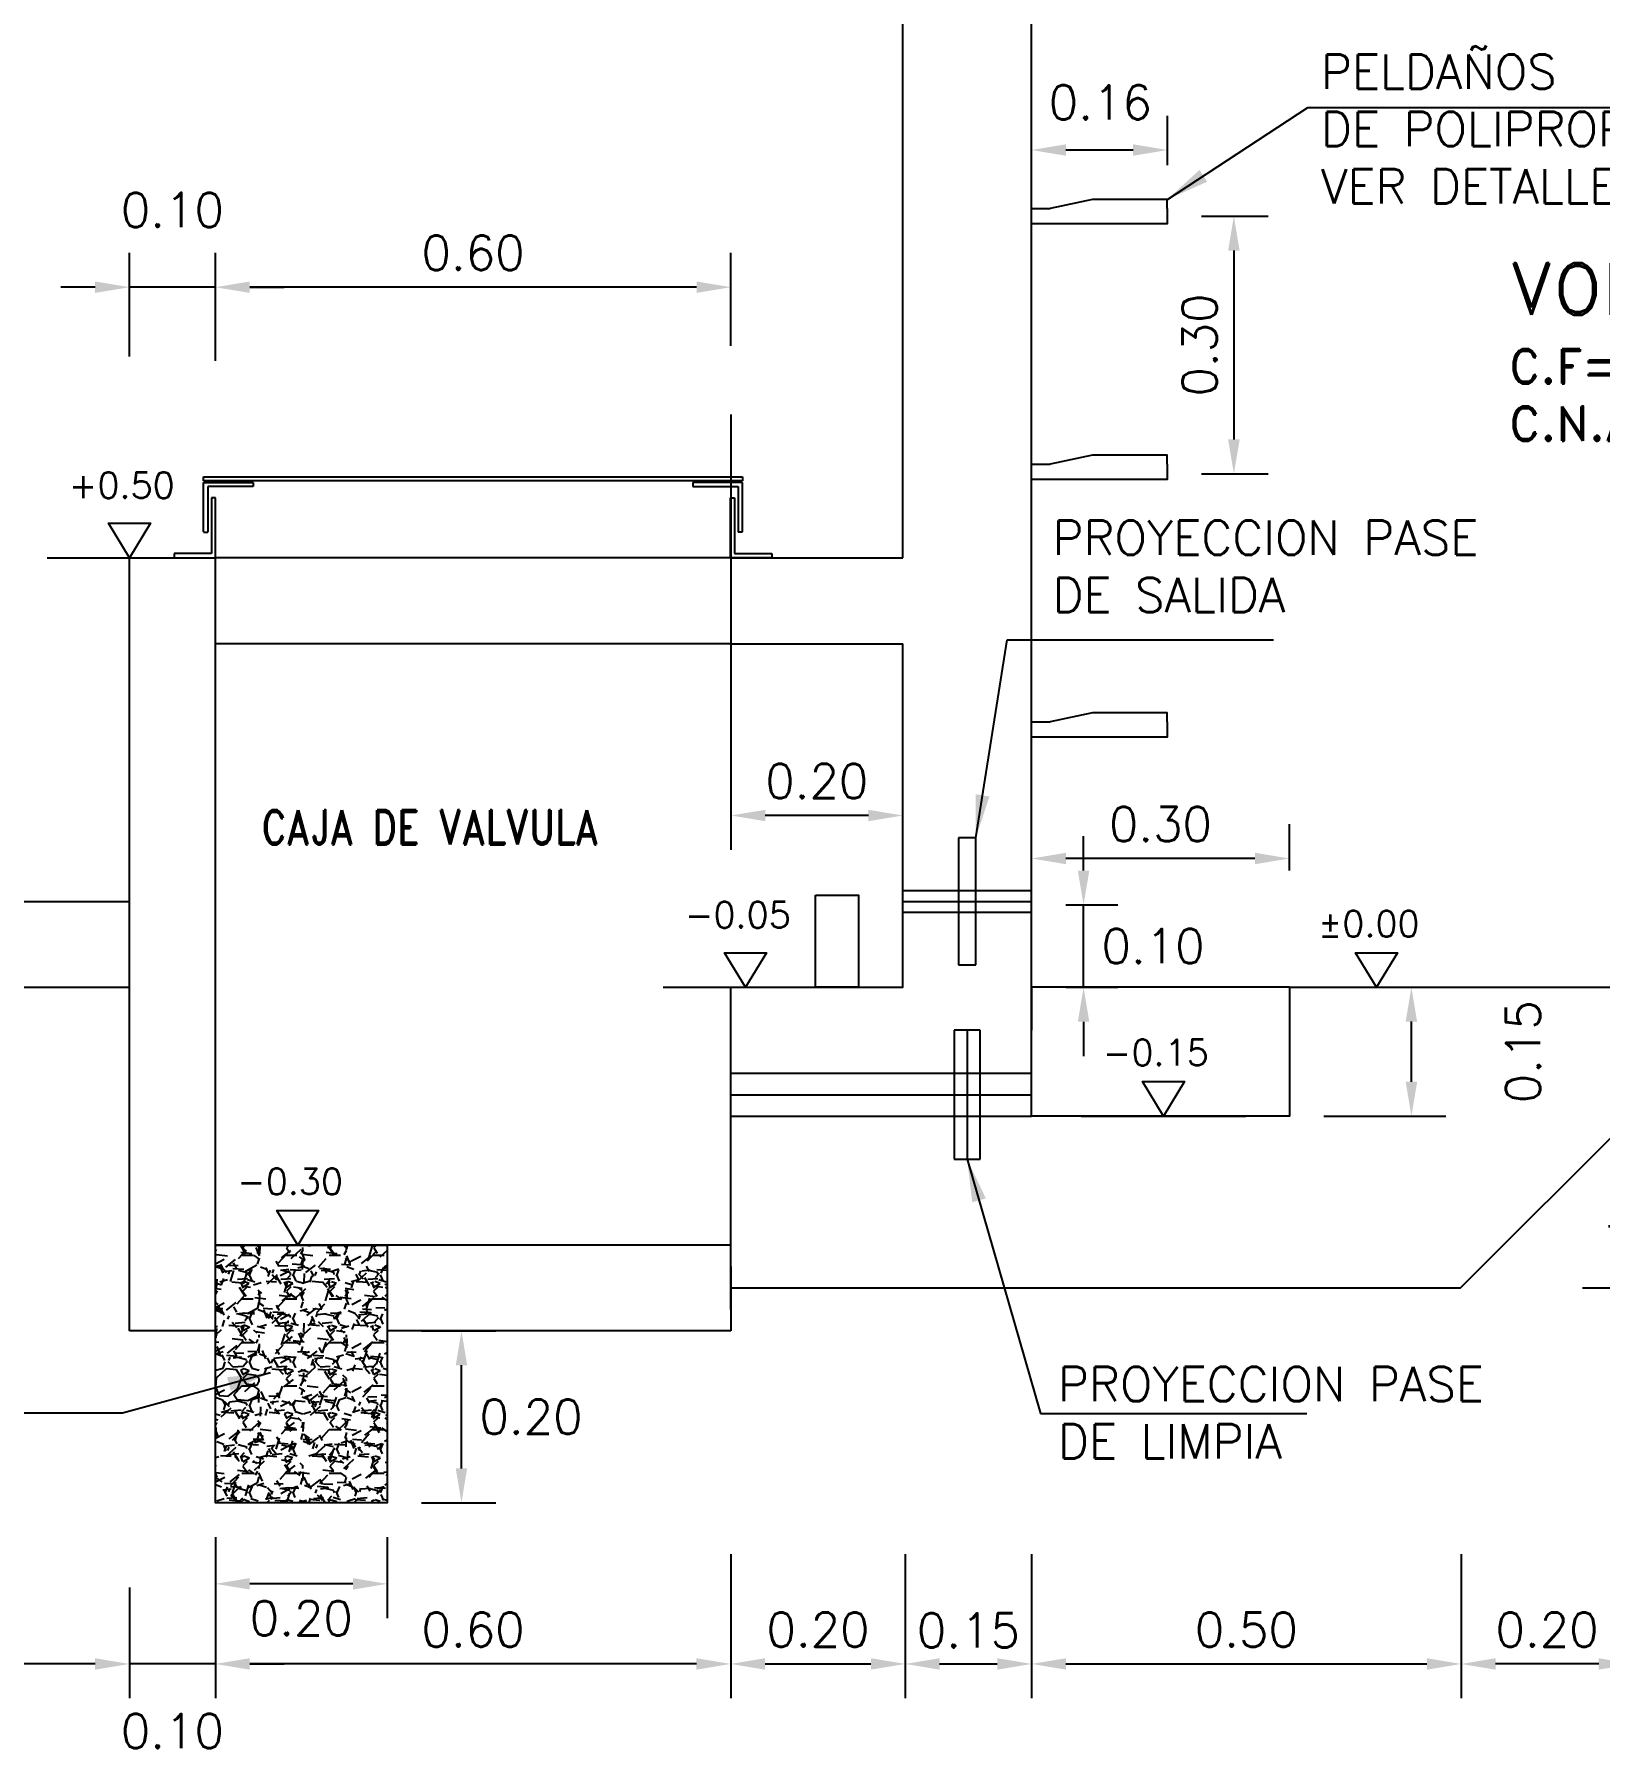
# Model space of a CAD drawing. Header units: metres. Extents: x -90 to 2507, y -28 to 972.
# Drawn here: x 143.772 to 145.593, y 189.781 to 191.782 of the extents above; entities that cross this region are included whole.
import ezdxf
from ezdxf.enums import TextEntityAlignment as Align

# ---------------------------------------------------------------- set-up
doc = ezdxf.new("R2010")
doc.units = ezdxf.units.M
doc.linetypes.add('HIDDEN', pattern=[9.524999999999999, 6.35, -3.175])
for name, color, linetype in [('A-MURO', 6, 'Continuous'), ('A-NIVELES', 7, 'Continuous'), ('G-acotado', 8, 'Continuous'), ('G-textos-notas', 7, 'Continuous'), ('G-textos-subtitulo', 3, 'Continuous')]:
    doc.layers.add(name, color=color, linetype=linetype)
doc.styles.add('01COTAS', font='romans.shx')
doc.styles.add('20-SUBTITULO', font='romand.shx', dxfattribs={"height": 0.06})
doc.styles.add('ROMANS', font='romans.shx')
doc.dimstyles.new('DIM-20-CORTE', dxfattribs={"dimscale": 0.02, "dimtxt": 2, "dimasz": 2, "dimexe": 2, "dimexo": 2, "dimgap": 1, "dimtad": 2, "dimtih": 1, "dimtoh": 1, "dimzin": 1, "dimdsep": 46, "dimtxsty": '01COTAS', "dimcen": 25, "dimclrd": 9, "dimclre": 9, "dimclrt": 7, "dimadec": 0, "dimazin": 0, "dimtfac": 1, "dimtmove": 2, "dimatfit": 3, "dimfxl": 1, "dimtolj": 1, "dimtzin": 0, "dimarcsym": 0})
doc.dimstyles.new('DIM-20-PLANTA', dxfattribs={"dimscale": 0.02, "dimtxt": 2, "dimasz": 2, "dimexe": 2, "dimexo": 2, "dimgap": 1, "dimtad": 1, "dimzin": 1, "dimdsep": 46, "dimtxsty": '01COTAS', "dimcen": 25, "dimclrd": 9, "dimclre": 9, "dimclrt": 7, "dimadec": 0, "dimazin": 0, "dimtfac": 1, "dimtmove": 2, "dimatfit": 3, "dimfxl": 1, "dimtolj": 1, "dimtzin": 0, "dimarcsym": 0})
doc.dimstyles.new('DIM-50-PLANTA', dxfattribs={"dimscale": 0.05, "dimtxt": 2, "dimasz": 2, "dimexe": 2, "dimexo": 2, "dimgap": 1, "dimtad": 1, "dimdec": 0, "dimlfac": 1000, "dimtxsty": '01COTAS', "dimcen": 25, "dimclrd": 9, "dimclre": 9, "dimclrt": 7, "dimadec": 0, "dimazin": 0, "dimtfac": 1, "dimtdec": 0, "dimtmove": 2, "dimatfit": 3, "dimfxl": 1, "dimtolj": 1, "dimtzin": 0, "dimarcsym": 0})

# ---------------------------------------------------------------- blocks, each defined once
blk = doc.blocks.new('NIVEL-CORTE')
at = {"color": 1}
blk.add_line((-4.793364749174543, 0), (4.793364749174543, 0), dxfattribs=at)
blk.add_lwpolyline([(0, 0), (-1.217584660165812, 2.013558481207383), (1.217584660165812, 2.013558481207383), (0, 0)])
at = {"style": 'ROMANS'}
blk.add_attdef('+1.50', text='', height=2, dxfattribs=at).set_placement((-0.4502277374540427, 2.953355296951486), align=Align.CENTER)
blk = doc.blocks.new('*D276')
at = {"color": 9, "lineweight": -2, "transparency": 16777216}
for p, q in [((144.9324060729293, 190.8089126972055), (144.9324060729293, 190.8629860878669)), ((145.2324070426934, 190.8089289786436), (145.2324070426934, 190.8629860878669)), ((145.1924070426934, 190.8229860878669), (144.9724060729293, 190.8229860878669))]:
    blk.add_line(p, q, dxfattribs=at)
at = {"color": 9, "transparency": 16777216}
for points in [[(144.9724060729293, 190.8296527545336), (144.9724060729293, 190.8163194212003), (144.9324060729293, 190.8229860878669)], [(145.1924070426934, 190.8296527545336), (145.1924070426934, 190.8163194212003), (145.2324070426934, 190.8229860878669)]]:
    blk.add_solid(points, dxfattribs=at)
at = {"layer": 'Defpoints', "color": 0, "transparency": 16777216}
for p in [(144.9324060729293, 190.8229860878669), (144.9324060729293, 190.7689126972055), (145.2324070426934, 190.7689289786437)]:
    blk.add_point(p, dxfattribs=at)
at = {"color": 7, "transparency": 16777216, "insert": (145.0824065578114, 190.8629860878669), "char_height": 0.04, "attachment_point": 5, "style": '01COTAS'}
blk.add_mtext('\\A1;0.30', dxfattribs=at)
blk = doc.blocks.new('A$C0DF40056')
at = {"color": 8}
for p, q in [((0.0340147226958436, 0.08961674931521202), (0.0340147226958436, 0.09428026959284352)), ((0.0340147226958436, 0.09428026959284352), (0.6613825745918973, 0.09428026959284352)), ((0.6613825745918973, 0.08961674931521202), (0.0340147226958436, 0.08961674931521202)), ((0.0340147226958436, 0.08961674931521202), (0.0340147226958436, 0.08961674931521202)), ((0.0340147226958436, 0.08961674931521202), (0.0340147226958436, 0.08961674931521202)), ((0.03418232801473664, 0.03009598193528973), (0.03418232801473664, 0.08755075322739003)), ((0.03418232801473664, 0.08755075322739003), (0.09191214221817745, 0.08755075322739003)), ((0.09191214221817745, 0.0828872329497301), (0.03906869513704692, 0.0828872329497301)), ((0.03906869513704692, 0.0828872329497301), (0.03906869513704692, 0.03000002472856522)), ((0.09191214221817745, 0.08755075322739003), (0.09191214221817745, 0.0828872329497301)), ((0.6613825745918973, 0.08755075322739003), (0.6036527603884565, 0.08755075322739003)), ((0.6036527603884565, 0.08755075322739003), (0.6036527603884565, 0.0828872329497301)), ((0.6036527603884565, 0.0828872329497301), (0.656496207469587, 0.0828872329497301)), ((0.6361427416089498, 0.09428026959284352), (0.6613825745918973, 0.09428026959284352)), ((0.656496207469587, 0.0828872329497301), (0.656496207469587, 0.03000002472856522)), ((0.6613825745918973, 0.09428026959284352), (0.6613825745918973, 0.08961674931521202)), ((0.6613825745918973, 0.03009598193528973), (0.6613825745918973, 0.08755075322739003)), ((0.04801699462410625, 0.0696067554482056), (0.04335347434644632, 0.0696067554482056)), ((0.04335347434644632, 0.0696067554482056), (0.04335347434644632, 0.004886391850874361)), ((0.04801699462410625, 2.472856408530788e-08), (0.04801699462410625, 0.0696067554482056)), ((0.6475479079825277, 2.472856408530788e-08), (0.6475479079825277, 0.0696067554482056)), ((0.6475479079825277, 0.0696067554482056), (0.6522114282601876, 0.0696067554482056)), ((0.6522114282601876, 0.0696067554482056), (0.6522114282601876, 0.004886391850874361)), ((0.03418232801470822, 0.03000002472856522), (0.03906869513704692, 0.03000002472856522)), ((0.6613825745919257, 0.03000002472856522), (0.656496207469587, 0.03000002472856522)), ((0.04335347434644632, 0.004886391850874361), (8.05076183496567e-09, 0.004886391850874361)), ((8.05076183496567e-09, 0.004886391850874361), (8.05076183496567e-09, 2.472856408530788e-08)), ((9.59652574579195e-05, 2.472856408530788e-08), (0.04801699462410625, 2.472856408530788e-08)), ((0.695468937349176, 2.472856408530788e-08), (0.6475479079825277, 2.472856408530788e-08)), ((0.6522114282601876, 0.004886391850874361), (0.6955648945558721, 0.004886391850874361)), ((0.6955648945558721, 0.004886391850874361), (0.6955648945558721, 2.472856408530788e-08))]:
    blk.add_line(p, q, dxfattribs=at)
blk = doc.blocks.new('*D280')
at = {"color": 9, "lineweight": -2, "transparency": 16777216}
for p, q in [((144.5822027136079, 190.0129743689777), (144.5822027136079, 189.8453297404628)), ((144.7853708728558, 190.0129743689777), (144.7853708728558, 189.8453297404628)), ((144.6222027136079, 189.8853297404628), (144.7453708728558, 189.8853297404628))]:
    blk.add_line(p, q, dxfattribs=at)
at = {"color": 9, "transparency": 16777216}
for points in [[(144.6222027136079, 189.8919964071294), (144.6222027136079, 189.8786630737961), (144.5822027136079, 189.8853297404628)], [(144.7453708728558, 189.8919964071294), (144.7453708728558, 189.8786630737961), (144.7853708728558, 189.8853297404628)]]:
    blk.add_solid(points, dxfattribs=at)
at = {"layer": 'Defpoints', "color": 0, "transparency": 16777216}
for p in [(144.5822027136079, 190.0529743689777), (144.7853708728558, 190.0529743689777), (144.7853708728558, 189.8853297404628)]:
    blk.add_point(p, dxfattribs=at)
at = {"color": 7, "transparency": 16777216, "insert": (144.6837867932318, 189.9253297404628), "char_height": 0.04, "attachment_point": 5, "style": '01COTAS'}
blk.add_mtext('\\A1;0.20', dxfattribs=at)
blk = doc.blocks.new('*D281')
at = {"color": 9, "lineweight": -2, "transparency": 16777216}
for p, q in [((144.9324060729293, 190.0129743689777), (144.9324060729293, 189.8453297404628)), ((144.7853708728558, 189.9879743690661), (144.7853708728558, 189.8453297404628)), ((144.8253708728558, 189.8853297404628), (144.8924060729293, 189.8853297404628))]:
    blk.add_line(p, q, dxfattribs=at)
at = {"color": 9, "transparency": 16777216}
for points in [[(144.8253708728558, 189.8919964071294), (144.8253708728558, 189.8786630737961), (144.7853708728558, 189.8853297404628)], [(144.8924060729293, 189.8919964071294), (144.8924060729293, 189.8786630737961), (144.9324060729293, 189.8853297404628)]]:
    blk.add_solid(points, dxfattribs=at)
at = {"layer": 'Defpoints', "color": 0, "transparency": 16777216}
for p in [(144.9324060729293, 190.0529743689777), (144.7853708728558, 190.0279743690661), (144.9324060729293, 189.8853297404628)]:
    blk.add_point(p, dxfattribs=at)
at = {"color": 7, "transparency": 16777216, "insert": (144.8588884728925, 189.924404511293), "char_height": 0.04, "attachment_point": 5, "style": '01COTAS'}
blk.add_mtext('\\A1;0.15', dxfattribs=at)
blk = doc.blocks.new('*D282')
at = {"color": 9, "lineweight": -2, "transparency": 16777216}
for p, q in [((144.9324060729293, 190.0129743689777), (144.9324060729293, 189.8453297404628)), ((145.4324070426934, 190.0129743689777), (145.4324070426934, 189.8453297404628)), ((144.9724060729293, 189.8853297404628), (145.3924070426934, 189.8853297404628))]:
    blk.add_line(p, q, dxfattribs=at)
at = {"color": 9, "transparency": 16777216}
for points in [[(144.9724060729293, 189.8919964071294), (144.9724060729293, 189.8786630737961), (144.9324060729293, 189.8853297404628)], [(145.3924070426934, 189.8919964071294), (145.3924070426934, 189.8786630737961), (145.4324070426934, 189.8853297404628)]]:
    blk.add_solid(points, dxfattribs=at)
at = {"layer": 'Defpoints', "color": 0, "transparency": 16777216}
for p in [(144.9324060729293, 190.0529743689777), (145.4324070426934, 190.0529743689777), (145.4324070426934, 189.8853297404628)]:
    blk.add_point(p, dxfattribs=at)
at = {"color": 7, "transparency": 16777216, "insert": (145.1824065578114, 189.9253297404628), "char_height": 0.04, "attachment_point": 5, "style": '01COTAS'}
blk.add_mtext('\\A1;0.50', dxfattribs=at)
blk = doc.blocks.new('*D523')
at = {"color": 9, "lineweight": -2, "transparency": 16777216}
for p, q in [((145.2724070426935, 190.6730463671017), (145.414434954309, 190.6730463671017)), ((145.374434954309, 190.5630463671017), (145.374434954309, 190.6330463671017)), ((145.2724070426935, 190.5230463671017), (145.414434954309, 190.5230463671017))]:
    blk.add_line(p, q, dxfattribs=at)
at = {"color": 9, "transparency": 16777216}
for points in [[(145.3677682876423, 190.6330463671017), (145.3811016209757, 190.6330463671017), (145.374434954309, 190.6730463671017)], [(145.3677682876423, 190.5630463671017), (145.3811016209757, 190.5630463671017), (145.374434954309, 190.5230463671017)]]:
    blk.add_solid(points, dxfattribs=at)
at = {"layer": 'Defpoints', "color": 0, "transparency": 16777216}
for p in [(145.2324070426935, 190.6730463671017), (145.374434954309, 190.6730463671017), (145.2324070426935, 190.5230463671017)]:
    blk.add_point(p, dxfattribs=at)
at = {"color": 7, "transparency": 16777216, "insert": (145.504434954309, 190.5980463671017), "char_height": 0.04, "attachment_point": 5, "rotation": 90, "style": '01COTAS'}
blk.add_mtext('\\A1;0.15', dxfattribs=at)
blk = doc.blocks.new('*D285')
at = {"color": 9, "lineweight": -2, "transparency": 16777216}
for p, q in [((145.4324070426934, 190.0129743689777), (145.4324070426934, 189.8453297404628)), ((145.6324070426935, 189.9836795971476), (145.6324070426935, 189.8453297404628)), ((145.5924070426935, 189.8853297404628), (145.4724070426934, 189.8853297404628))]:
    blk.add_line(p, q, dxfattribs=at)
at = {"color": 9, "transparency": 16777216}
for points in [[(145.4724070426934, 189.8919964071294), (145.4724070426934, 189.8786630737961), (145.4324070426934, 189.8853297404628)], [(145.5924070426935, 189.8919964071294), (145.5924070426935, 189.8786630737961), (145.6324070426935, 189.8853297404628)]]:
    blk.add_solid(points, dxfattribs=at)
at = {"layer": 'Defpoints', "color": 0, "transparency": 16777216}
for p in [(145.4324070426934, 190.0529743689777), (145.6324070426935, 190.0236795971476), (145.4324070426934, 189.8853297404628)]:
    blk.add_point(p, dxfattribs=at)
at = {"color": 7, "transparency": 16777216, "insert": (145.5324070426934, 189.9253297404628), "char_height": 0.04, "attachment_point": 5, "style": '01COTAS'}
blk.add_mtext('\\A1;0.20', dxfattribs=at)
blk = doc.blocks.new('*D526')
at = {"color": 9, "lineweight": -2, "transparency": 16777216}
for p, q in [((144.5824060729293, 191.33967103638), (144.5824060729293, 190.8330399872736)), ((144.7424060729293, 190.8730399872736), (144.6224060729293, 190.8730399872736))]:
    blk.add_line(p, q, dxfattribs=at)
at = {"color": 9, "transparency": 16777216}
for points in [[(144.6224060729293, 190.8797066539402), (144.6224060729293, 190.8663733206069), (144.5824060729293, 190.8730399872736)], [(144.7424060729293, 190.8797066539402), (144.7424060729293, 190.8663733206069), (144.7824060729293, 190.8730399872736)]]:
    blk.add_solid(points, dxfattribs=at)
at = {"layer": 'Defpoints', "color": 0, "transparency": 16777216}
for p in [(144.5824060729293, 191.37967103638), (144.5824060729293, 190.8730399872736), (144.7824060729293, 190.8730399872736)]:
    blk.add_point(p, dxfattribs=at)
at = {"color": 7, "transparency": 16777216, "insert": (144.6824060729293, 190.9130399872736), "char_height": 0.04, "attachment_point": 5, "style": '01COTAS'}
blk.add_mtext('\\A1;0.20', dxfattribs=at)
blk = doc.blocks.new('*D287')
at = {"color": 9, "lineweight": -2, "transparency": 16777216}
for p, q in [((143.8824060729291, 191.4071833463482), (143.8824060729291, 191.5280463671016)), ((143.9824060729291, 191.4021882077096), (143.9824060729291, 191.5280463671016)), ((143.8424060729291, 191.4880463671016), (143.8024060729291, 191.4880463671016)), ((143.9824060729291, 191.4880463671016), (143.8824060729291, 191.4880463671016)), ((144.0224060729291, 191.4880463671016), (144.0624060729291, 191.4880463671016))]:
    blk.add_line(p, q, dxfattribs=at)
at = {"color": 9, "transparency": 16777216}
for points in [[(143.8424060729291, 191.4947130337682), (143.8424060729291, 191.4813797004349), (143.8824060729291, 191.4880463671016)], [(144.0224060729291, 191.4947130337682), (144.0224060729291, 191.4813797004349), (143.9824060729291, 191.4880463671016)]]:
    blk.add_solid(points, dxfattribs=at)
at = {"layer": 'Defpoints', "color": 0, "transparency": 16777216}
for p in [(143.8824060729291, 191.4880463671016), (143.8824060729291, 191.3671833463482), (143.9824060729291, 191.3621882077096)]:
    blk.add_point(p, dxfattribs=at)
at = {"color": 7, "transparency": 16777216, "insert": (143.9324060729291, 191.5780463671016), "char_height": 0.04, "attachment_point": 5, "style": '01COTAS'}
blk.add_mtext('\\A1;0.10', dxfattribs=at)
blk = doc.blocks.new('*D288')
at = {"color": 9, "lineweight": -2, "transparency": 16777216}
for p, q in [((143.9824060729291, 191.4021882077096), (143.9824060729291, 191.5280463671016)), ((144.5824060729293, 191.41967103638), (144.5824060729293, 191.5280463671016)), ((144.5424060729293, 191.4880463671016), (144.0224060729291, 191.4880463671016))]:
    blk.add_line(p, q, dxfattribs=at)
at = {"color": 9, "transparency": 16777216}
for points in [[(144.0224060729291, 191.4947130337682), (144.0224060729291, 191.4813797004349), (143.9824060729291, 191.4880463671016)], [(144.5424060729293, 191.4947130337682), (144.5424060729293, 191.4813797004349), (144.5824060729293, 191.4880463671016)]]:
    blk.add_solid(points, dxfattribs=at)
at = {"layer": 'Defpoints', "color": 0, "transparency": 16777216}
for p in [(143.9824060729291, 191.4880463671016), (144.5824060729293, 191.37967103638), (143.9824060729291, 191.3621882077096)]:
    blk.add_point(p, dxfattribs=at)
at = {"color": 7, "transparency": 16777216, "insert": (144.2824060729292, 191.5280463671016), "char_height": 0.04, "attachment_point": 5, "style": '01COTAS'}
blk.add_mtext('\\A1;0.60', dxfattribs=at)
blk = doc.blocks.new('*D289')
at = {"color": 9, "lineweight": -2, "transparency": 16777216}
for p, q in [((144.5822027136079, 190.0129743689777), (144.5822027136079, 189.8453297404628)), ((143.9824060729291, 189.9794345591733), (143.9824060729291, 189.8453297404628)), ((144.5422027136079, 189.8853297404628), (144.0224060729291, 189.8853297404628))]:
    blk.add_line(p, q, dxfattribs=at)
at = {"color": 9, "transparency": 16777216}
for points in [[(144.0224060729291, 189.8919964071294), (144.0224060729291, 189.8786630737961), (143.9824060729291, 189.8853297404628)], [(144.5422027136079, 189.8919964071294), (144.5422027136079, 189.8786630737961), (144.5822027136079, 189.8853297404628)]]:
    blk.add_solid(points, dxfattribs=at)
at = {"layer": 'Defpoints', "color": 0, "transparency": 16777216}
for p in [(144.5822027136079, 190.0529743689777), (143.9824060729291, 190.0194345591733), (143.9824060729291, 189.8853297404628)]:
    blk.add_point(p, dxfattribs=at)
at = {"color": 7, "transparency": 16777216, "insert": (144.2823043932685, 189.9253297404628), "char_height": 0.04, "attachment_point": 5, "style": '01COTAS'}
blk.add_mtext('\\A1;0.60', dxfattribs=at)
blk = doc.blocks.new('*D290')
at = {"color": 9, "lineweight": -2, "transparency": 16777216}
for p, q in [((143.8824060729291, 189.974415727105), (143.8824060729291, 189.8453297404628)), ((143.9824060729291, 189.9794345591733), (143.9824060729291, 189.8453297404628)), ((143.8424060729291, 189.8853297404628), (143.8024060729291, 189.8853297404628)), ((143.9824060729291, 189.8853297404628), (143.8824060729291, 189.8853297404628)), ((144.0224060729291, 189.8853297404628), (144.0624060729291, 189.8853297404628))]:
    blk.add_line(p, q, dxfattribs=at)
at = {"color": 9, "transparency": 16777216}
for points in [[(143.8424060729291, 189.8919964071294), (143.8424060729291, 189.8786630737961), (143.8824060729291, 189.8853297404628)], [(144.0224060729291, 189.8919964071294), (144.0224060729291, 189.8786630737961), (143.9824060729291, 189.8853297404628)]]:
    blk.add_solid(points, dxfattribs=at)
at = {"layer": 'Defpoints', "color": 0, "transparency": 16777216}
for p in [(143.8824060729291, 190.014415727105), (143.9824060729291, 190.0194345591733), (143.8824060729291, 189.8853297404628)]:
    blk.add_point(p, dxfattribs=at)
at = {"color": 7, "transparency": 16777216, "insert": (143.9324060729291, 189.8072050975463), "char_height": 0.04, "attachment_point": 5, "style": '01COTAS'}
blk.add_mtext('\\A1;0.10', dxfattribs=at)
blk = doc.blocks.new('*D307')
at = {"color": 9, "lineweight": -2, "transparency": 16777216}
for p, q in [((143.8824060729291, 189.974415727105), (143.8824060729291, 189.8453297404628)), ((143.0824060729291, 189.9414355165576), (143.0824060729291, 189.8453297404628)), ((143.8424060729291, 189.8853297404628), (143.1224060729291, 189.8853297404628))]:
    blk.add_line(p, q, dxfattribs=at)
at = {"color": 9, "transparency": 16777216}
for points in [[(143.1224060729291, 189.8919964071294), (143.1224060729291, 189.8786630737961), (143.0824060729291, 189.8853297404628)], [(143.8424060729291, 189.8919964071294), (143.8424060729291, 189.8786630737961), (143.8824060729291, 189.8853297404628)]]:
    blk.add_solid(points, dxfattribs=at)
at = {"layer": 'Defpoints', "color": 0, "transparency": 16777216}
for p in [(143.8824060729291, 190.014415727105), (143.0824060729291, 189.9814355165576), (143.0824060729291, 189.8853297404628)]:
    blk.add_point(p, dxfattribs=at)
at = {"color": 7, "transparency": 16777216, "insert": (143.4824060729291, 189.9253297404628), "char_height": 0.04, "attachment_point": 5, "style": '01COTAS'}
blk.add_mtext('\\A1;0.80', dxfattribs=at)
blk = doc.blocks.new('A$C302A5848')
for points in [[(2.943826302725938e-07, 0.01778423844874055), (2.943826302725938e-07, 0.02842279393655645), (0.08699678171461755, 0.02842279393655645), (0.1363316363629679, 0.01778423844874055)], [(2.943826302725938e-07, 0.01778423844874055), (2.943826302725938e-07, 1.521881358712562e-07), (0.1577894757074887, 1.521881358712562e-07), (0.1577894757074887, 0.01778423844874055), (0.1363316363629679, 0.01778423844874055)]]:
    blk.add_lwpolyline(points)
blk = doc.blocks.new('*D312')
at = {"color": 9, "lineweight": -2, "transparency": 16777216}
for p, q in [((145.1301952564461, 191.5707576240525), (145.2078327263997, 191.5707576240525)), ((145.1678327263997, 191.5307576240525), (145.1678327263997, 191.3107576240525)), ((145.1301952564461, 191.2707576240525), (145.2078327263997, 191.2707576240525))]:
    blk.add_line(p, q, dxfattribs=at)
at = {"color": 9, "transparency": 16777216}
for points in [[(145.161166059733, 191.5307576240525), (145.1744993930664, 191.5307576240525), (145.1678327263997, 191.5707576240525)], [(145.161166059733, 191.3107576240525), (145.1744993930664, 191.3107576240525), (145.1678327263997, 191.2707576240525)]]:
    blk.add_solid(points, dxfattribs=at)
at = {"layer": 'Defpoints', "color": 0, "transparency": 16777216}
for p in [(145.0901952564461, 191.5707576240525), (145.0901952564461, 191.2707576240525), (145.1678327263997, 191.2707576240525)]:
    blk.add_point(p, dxfattribs=at)
at = {"color": 7, "transparency": 16777216, "insert": (145.1278327263997, 191.4207576240524), "char_height": 0.04, "attachment_point": 5, "rotation": 90, "style": '01COTAS'}
blk.add_mtext('\\A1;0.30', dxfattribs=at)
blk = doc.blocks.new('*D313')
at = {"color": 9, "lineweight": -2, "transparency": 16777216}
for p, q in [((144.9324060729293, 191.6302863555862), (144.9324060729293, 191.6877319403351)), ((145.0904601496686, 191.6302863555862), (145.0904601496686, 191.6877319403351)), ((145.0504601496686, 191.6477319403351), (144.9724060729293, 191.6477319403351))]:
    blk.add_line(p, q, dxfattribs=at)
at = {"color": 9, "transparency": 16777216}
for points in [[(144.9724060729293, 191.6543986070018), (144.9724060729293, 191.6410652736685), (144.9324060729293, 191.6477319403351)], [(145.0504601496686, 191.6543986070018), (145.0504601496686, 191.6410652736685), (145.0904601496686, 191.6477319403351)]]:
    blk.add_solid(points, dxfattribs=at)
at = {"layer": 'Defpoints', "color": 0, "transparency": 16777216}
for p in [(144.9324060729293, 191.6477319403351), (144.9324060729293, 191.5902863555862), (145.0904601496686, 191.5902863555862)]:
    blk.add_point(p, dxfattribs=at)
at = {"color": 7, "transparency": 16777216, "insert": (145.0123307983865, 191.7032161507188), "char_height": 0.04, "attachment_point": 5, "style": '01COTAS'}
blk.add_mtext('\\A1;0.16', dxfattribs=at)
blk = doc.blocks.new('*D544')
at = {"layer": 'Defpoints', "color": 0, "transparency": 16777216}
for p in [(144.9324060729294, 190.7689126972055), (144.9928539712761, 190.7689126972055), (144.9324060729294, 190.6730300856636)]:
    blk.add_point(p, dxfattribs=at)
at = {"layer": 'G-acotado', "color": 9, "lineweight": -2, "transparency": 16777216}
for p, q in [((144.9928539712761, 190.8089126972055), (144.9928539712761, 190.8489126972055)), ((144.9724060729293, 190.7689126972055), (145.0328539712761, 190.7689126972055)), ((144.9928539712761, 190.6730300856636), (144.9928539712761, 190.7689126972055)), ((144.9724060729293, 190.6730300856636), (145.0328539712761, 190.6730300856636)), ((144.9928539712761, 190.6330300856636), (144.9928539712761, 190.5930300856636))]:
    blk.add_line(p, q, dxfattribs=at)
at = {"layer": 'G-acotado', "color": 9, "transparency": 16777216}
for points in [[(144.9861873046095, 190.8089126972055), (144.9995206379428, 190.8089126972055), (144.9928539712761, 190.7689126972055)], [(144.9861873046095, 190.6330300856636), (144.9995206379428, 190.6330300856636), (144.9928539712761, 190.6730300856636)]]:
    blk.add_solid(points, dxfattribs=at)
at = {"layer": 'G-acotado', "color": 7, "transparency": 16777216, "insert": (145.0738063522285, 190.7209713914345), "char_height": 0.04, "attachment_point": 5, "style": '01COTAS'}
blk.add_mtext('\\A1;0.10', dxfattribs=at)
blk = doc.blocks.new('*D558')
at = {"layer": 'Defpoints', "color": 0, "transparency": 16777216}
for p in [(143.9824060729291, 190.0730463671017), (144.1824060729291, 190.0730463671017), (143.9824060729291, 189.9785945676752)]:
    blk.add_point(p, dxfattribs=at)
at = {"layer": 'G-acotado', "color": 9, "lineweight": -2, "transparency": 16777216}
for p, q in [((143.9824060729291, 190.0330463671017), (143.9824060729291, 189.9385945676752)), ((144.1824060729291, 190.0330463671017), (144.1824060729291, 189.9385945676752)), ((144.1424060729291, 189.9785945676752), (144.0224060729291, 189.9785945676752))]:
    blk.add_line(p, q, dxfattribs=at)
at = {"layer": 'G-acotado', "color": 9, "transparency": 16777216}
for points in [[(144.0224060729291, 189.9852612343419), (144.0224060729291, 189.9719279010085), (143.9824060729291, 189.9785945676752)], [(144.1424060729291, 189.9852612343419), (144.1424060729291, 189.9719279010085), (144.1824060729291, 189.9785945676752)]]:
    blk.add_solid(points, dxfattribs=at)
at = {"layer": 'G-acotado', "color": 7, "transparency": 16777216, "insert": (144.0824060729291, 189.9385945676752), "char_height": 0.04, "attachment_point": 5, "style": '01COTAS'}
blk.add_mtext('\\A1;0.20', dxfattribs=at)
blk = doc.blocks.new('*D559')
at = {"layer": 'Defpoints', "color": 0, "transparency": 16777216}
for p in [(144.1824060729291, 190.2730463671017), (144.2688262495137, 190.2730463671017), (144.1824060729291, 190.0730463671017)]:
    blk.add_point(p, dxfattribs=at)
at = {"layer": 'G-acotado', "color": 9, "lineweight": -2, "transparency": 16777216}
for p, q in [((144.2224060729291, 190.2730463671017), (144.3088262495137, 190.2730463671017)), ((144.2688262495137, 190.1130463671017), (144.2688262495137, 190.2330463671017)), ((144.2224060729291, 190.0730463671017), (144.3088262495137, 190.0730463671017))]:
    blk.add_line(p, q, dxfattribs=at)
at = {"layer": 'G-acotado', "color": 9, "transparency": 16777216}
for points in [[(144.2621595828471, 190.2330463671017), (144.2754929161804, 190.2330463671017), (144.2688262495137, 190.2730463671017)], [(144.2621595828471, 190.1130463671017), (144.2754929161804, 190.1130463671017), (144.2688262495137, 190.0730463671017)]]:
    blk.add_solid(points, dxfattribs=at)
at = {"layer": 'G-acotado', "color": 7, "transparency": 16777216, "insert": (144.3497786304661, 190.1730463671017), "char_height": 0.04, "attachment_point": 5, "style": '01COTAS'}
blk.add_mtext('\\A1;0.20', dxfattribs=at)

msp = doc.modelspace()

# ---------------------------------------------------------------- hatches: boundary and pattern name
h = msp.add_hatch()
h.set_pattern_fill('GRAVEL', color=8, scale=0.002)
h.set_pattern_definition([(228.0127875, (144.0189820729291, 190.2365463671017), (-0.4064000000319161, -0.4571999999716357), [0.0068344288, -0.6766096727913]), (184.969741, (144.0144100729291, 190.2314663671017), (0.6095999997588101, 0.05080000289395848), [0.01172809439999999, -1.161080977870478]), (132.5104471, (144.0027260729291, 190.2304503671017), (0.5080000002145498, -0.5587999998049191), [0.0082696304, -0.818694455882]), (267.273689, (143.9829140729291, 190.2177503671017), (0.0508000001063945, 1.015999999994663), [0.01068009039999999, -1.057328748514758]), (292.83365418, (143.9824060729291, 190.2070823671017), (-0.2540000000212682, 0.6095999999911091), [0.01047267399999999, -1.036796154906878]), (357.2736889999999, (143.9864700729291, 190.1974303671017), (-1.015999999994663, 0.05080000010639456), [0.01068009039999999, -1.057328748514758]), (37.69424047, (143.9971380729291, 190.1969223671017), (-0.6603999999707179, -0.5080000000380083), [0.0141238732, -1.39826230628494]), (72.25532837, (144.0083140729291, 190.2055583671017), (0.3556000000955858, 1.117599999969577), [0.0133343904, -1.3201051320381]), (121.42956562, (144.0123780729291, 190.2182583671017), (-0.4064000000576624, 0.6603999999645204), [0.01071626, -1.06091091397424]), (175.2363583, (144.0067900729291, 190.2274023671017), (0.5587999999919905, -0.05080000008778512), [0.01223426559999999, -0.5994787389999992]), (222.3974378, (143.9945980729291, 190.2284183671017), (-0.6095999999804932, -0.5588000000212798), [0.0158215584, -1.56633545024354]), (138.81407483, (144.0332060729291, 190.2172423671017), (-0.3555999999786701, 0.3048000000247836), [0.005400090799999999, -0.53461131648688]), (171.4692344, (144.0291420729291, 190.2207983671017), (0.6604000000177931, -0.1015999998847469), [0.0102736396, -1.0170927799408]), (225, (144.0189820729291, 190.2223223671017), (-7.105427357601002e-18, -0.05080000000000479), [0.0071841868, -0.06465786216856]), (203.19859051, (144.0154260729291, 190.2284183671017), (0.2540000000069218, 0.1015999999821867), [0.003868826399999996, -0.3830124473778795]), (291.80140949, (144.0118700729291, 190.2268943671017), (-0.05080000001062992, 0.1523999999964575), [0.005471312400000001, -0.2680950598]), (30.96375653, (144.0139020729291, 190.2218143671017), (0.1524000000037277, 0.1015999999944225), [0.008886393199999986, -0.2873259630581996]), (161.56505118, (144.0215220729291, 190.2263863671017), (0.1016000000026517, -0.05079999999467507), [0.0064257428, -0.15421796233656]), (16.389540334, (143.9824060729291, 190.2268943671017), (0.5080000000000029, 0.1524000000000049), [0.009001760000000001, -0.8911765334507801]), (70.34617594, (143.9910420729291, 190.2294343671017), (-0.2032000000185863, -0.5587999999934081), [0.007551978799999999, -0.747644313564]), (293.19859051, (144.0215220729291, 190.2365463671017), (-0.1015999999822653, 0.2540000000071057), [0.007737601999999994, -0.3791436717778795]), (343.6104596700001, (144.0245700729291, 190.2294343671017), (-0.5080000000106457, 0.1523999999644572), [0.009001759999999987, -0.8911765334507991]), (339.44395478, (143.9824060729291, 190.1953983671017), (-0.2539999999999972, 0.1016000000000042), [0.008680703999999985, -0.4253546862621196]), (294.7751406, (143.9905340729291, 190.1923503671017), (-0.2540000003023386, 0.5587999998625451), [0.0072734424, -0.7200718676144001]), (66.80140949, (144.0220300729291, 190.1857463671017), (0.101599999984046, 0.2540000000063861), [0.007737602000000001, -0.3791436717778799]), (17.35402464, (144.0250780729291, 190.1928583671017), (-0.6603999999868604, -0.2032000000426493), [0.008515654800000001, -0.8430475196039999]), (69.44395478, (143.9971380729291, 190.1857463671017), (-0.1016000000017692, -0.2539999999992926), [0.004340352, -0.4296950382621201]), (101.309932474, (144.0189820729291, 190.1857463671017), (-0.050800000000008, 0.2032000000000074), [0.002590292, -0.25643989929052]), (165.963756532, (144.0184740729291, 190.1882863671017), (0.1523999999999903, -0.0507999999999973), [0.010472674, -0.19898109178138]), (186.00900596, (144.0083140729291, 190.1908263671017), (0.5079999999973074, 0.05080000002658707), [0.009705339999999986, -0.9608272972667392]), (303.69006753, (144.0139020729291, 190.2172423671017), (-0.05080000000705937, 0.101599999996474), [0.0073264776, -0.1758355271936]), (353.15722659, (144.0179660729291, 190.2111463671017), (0.8636000000053137, -0.1015999999547879), [0.0127911352, -1.26632018130062]), (60.9453959, (144.0306660729291, 190.2096223671017), (-0.2032000000055937, -0.3555999999968051), [0.0052301648, -0.5177878463622]), (90, (144.0332060729291, 190.2141943671017), (-0.0508, 0.0508), [0.003048, -0.047752]), (120.25643716, (144.0072980729291, 190.1923503671017), (0.2031999999751433, -0.3556000000141959), [0.0070573392, -0.698678815464]), (48.01278749999999, (144.0037420729291, 190.1984463671017), (0.4064000000335068, 0.4571999999702041), [0.0136688576, -0.6697752439913]), (0, (144.0128860729291, 190.2086063671017), (0.0508, 0.0508), [0.013208, -0.037592]), (325.3048465, (144.0260940729291, 190.2086063671017), (0.5080000001924306, -0.3555999997250915), [0.0080321912, -0.7951863344828001]), (254.0546040999999, (144.0326980729291, 190.2040343671017), (-0.05079999999645114, -0.2032000000008949), [0.007396581599999999, -0.36243300077544]), (207.64597536, (144.0306660729291, 190.1969223671017), (-0.9652000000354669, -0.507999999932615), [0.01204290199999999, -1.192249288458758]), (175.42607874, (144.0199980729291, 190.1913343671017), (-0.6603999999999766, 0.05079999999998956), [0.0127405892, -1.2613169291248])])
edge = h.paths.add_edge_path()
edge.add_line((143.9824060729291, 190.3730463671017), (144.1824060729291, 190.3730463671017))
edge.add_line((144.1824060729291, 190.3730463671017), (144.1824060729291, 190.0730463671017))
edge.add_line((144.1824060729291, 190.0730463671017), (143.9824060729291, 190.0730463671017))
edge.add_line((143.9824060729291, 190.0730463671017), (143.9824060729291, 190.3857463671017))

# ---------------------------------------------------------------- linework, layer by layer
at = {"color": 8, "linetype": 'HIDDEN', "ltscale": 0.5}
for points in [[(144.5819369862876, 191.1730498888836), (143.9824060729292, 191.1730498888836)], [(144.5824060729293, 191.0730498888836), (143.9824060729292, 191.0730498888836)], [(144.9324060729293, 190.6730300856635), (144.9324060729293, 190.6230463671017)]]:
    msp.add_lwpolyline(points, dxfattribs=at)
at = {"color": 8, "linetype": 'HIDDEN', "ltscale": 0.2}
for points in [[(144.8674060729292, 190.8470463671006), (144.8474060729292, 190.8470463671006), (144.8474060729292, 190.6990463671015), (144.8674060729292, 190.6990463671015)], [(144.8674060729292, 190.8470463671006), (144.8474060729292, 190.8470463671006), (144.8474060729292, 190.6990463671015), (144.8674060729292, 190.6990463671015)], [(144.8424060729293, 190.473046367121), (144.8724060729293, 190.473046367121), (144.8724060729293, 190.623046367121), (144.8424060729293, 190.623046367121)]]:
    msp.add_lwpolyline(points, close=True, dxfattribs=at)
msp.add_lwpolyline([(144.6807806546911, 190.7803248903069), (144.7308215317962, 190.7803248903069), (144.7308215317962, 190.6730300856636), (144.6807806546911, 190.6730300856636)], close=True)
for points in [[(144.7824060729292, 190.7857463671013), (144.9324060729292, 190.7857345327107)], [(144.7824060729292, 190.7857463671013), (144.9324060729292, 190.7857345327107)], [(144.7824060729292, 190.7730463671017), (144.9324060729292, 190.7730463671004)], [(144.7824060729292, 190.7730463671017), (144.9324060729292, 190.7730463671004)], [(144.7824060729292, 190.7603463671013), (144.9324060729292, 190.7603345327107)], [(144.7824060729292, 190.7603463671013), (144.9324060729292, 190.7603345327107)], [(144.8574060729293, 190.623046367121), (144.8574060729293, 190.473046367121)], [(144.5822027136079, 190.5730531616966), (144.9324060729293, 190.5730463671205)], [(144.5822027136079, 190.5480370807593), (144.9324060729293, 190.5480463671205)], [(144.5822027136079, 190.5230531616966), (144.9324060729293, 190.5230463671205)]]:
    msp.add_lwpolyline(points, dxfattribs=at)
at = {"layer": 'A-MURO', "ltscale": 0.18}
for p, q in [((143.9824060729291, 190.3730463671017), (143.9824060729291, 191.1730498888836)), ((144.5824060729292, 191.0730498888836), (144.7824060729291, 191.0730498888836)), ((143.0824060729291, 190.7730300856635), (143.8824060729291, 190.7730300856635)), ((143.2740727395957, 190.6730300856635), (143.8824060729291, 190.6730300856635))]:
    msp.add_line(p, q, dxfattribs=at)
for points in [[(145.2324070426934, 190.6730463671017), (145.2324070426934, 190.5230463671017), (144.9324060729293, 190.5230463671017), (144.9324060729293, 192.6030463671017)], [(144.7824060729293, 191.1730498888836), (144.7824060729293, 192.3730300856635)], [(143.8824060729291, 190.2730463671017), (143.8824060729291, 191.1730498888836), (143.9824060729291, 191.1730498888836)], [(144.5824060729292, 191.1730498888836), (144.7824060729291, 191.1730498888836)], [(144.5824060729292, 191.1730498888836), (144.5824060729292, 191.0730498888836)], [(144.5824060729293, 191.1730498888836), (144.5824060729293, 191.0730498888836)], [(144.5822027136079, 190.29804636719), (144.5822027136079, 190.6730300856636), (144.7824060729293, 190.6730300856636), (144.7824060729293, 191.0730498888836)], [(144.5822027136079, 190.3230463671017), (145.4316963645748, 190.3230463671017), (145.6316963645749, 190.5230463671017), (146.7032440983072, 190.5230463671017), (146.9032440983073, 190.3230463671017), (147.3826094322507, 190.3230463671017), (147.3826094322507, 190.6730300856634)], [(145.2324070426934, 190.6730300856635), (147.0324060729293, 190.6730300856635)], [(144.5822027136079, 190.3730463671017), (143.9824060729291, 190.3730463671017)], [(144.5822027136079, 190.34804636719), (144.5822027136079, 190.2730463671017)], [(143.9824060729291, 190.2730463671017), (143.8824060729291, 190.2730463671017)], [(144.5822027136079, 190.2730463671017), (144.1824060729291, 190.2730463671017)]]:
    msp.add_lwpolyline(points, dxfattribs=at)
at = {"layer": 'A-MURO', "color": 1, "ltscale": 0.18}
for points in [[(145.2324070426934, 190.6730300856635), (144.9324060729293, 190.6730300856635)], [(145.2324070426934, 190.6730463671017), (145.4849967999761, 190.6730463671017)], [(145.2324070426934, 190.6730463671017), (145.4849967999761, 190.6730463671017)], [(143.9824060729291, 190.3730463671017), (144.1824060729291, 190.3730463671017), (144.1824060729291, 190.0730463671017), (143.9824060729291, 190.0730463671017), (143.9824060729291, 190.3857463671017)]]:
    msp.add_lwpolyline(points, dxfattribs=at)

# ---------------------------------------------------------------- block references
at = {"xscale": -1, "rotation": 5.526185013593476e-05}
for p in [(145.0901955572132, 191.5618657391234), (145.0901955572132, 191.2641380425332), (145.0901955572132, 190.9641380425332)]:
    msp.add_blockref('A$C302A5848', p, dxfattribs=at)
msp.add_blockref('A$C0DF40056', (143.9343890783051, 191.173049864155))
at = {"layer": 'A-NIVELES'}
ref = msp.add_blockref('NIVEL-CORTE', (143.8824060729291, 191.1730498888836), dxfattribs=dict(at, xscale=0.02, yscale=0.02, zscale=0.02))
ref.add_attrib('+1.50', '+0.50', dxfattribs={"layer": '0', "height": 0.03, "style": 'ROMANS'}).set_placement((143.8734015181796, 191.2424384848491), align=Align.CENTER)
ref = msp.add_blockref('NIVEL-CORTE', (144.5994030666143, 190.6730300856636), dxfattribs=dict(at, xscale=0.02, yscale=0.02, zscale=0.02))
ref.add_attrib('+1.50', '-0.05', dxfattribs={"layer": '0', "height": 0.03, "style": 'ROMANS'}).set_placement((144.5903985118648, 190.7424186816292), align=Align.CENTER)
ref = msp.add_blockref('NIVEL-CORTE', (145.3338829207068, 190.6730300856635), dxfattribs=dict(at, xscale=0.02, yscale=0.02, zscale=0.02))
ref.add_attrib('+1.50', '±0.00', dxfattribs={"layer": '0', "height": 0.03, "style": 'ROMANS'}).set_placement((145.3248783659573, 190.7320971916027), align=Align.CENTER)
ref = msp.add_blockref('NIVEL-CORTE', (145.0858363043251, 190.5230380402716), dxfattribs=dict(at, xscale=0.02, yscale=0.02, zscale=0.02))
ref.add_attrib('+1.50', '-0.15', dxfattribs={"layer": '0', "height": 0.03, "style": 'ROMANS'}).set_placement((145.0768317495756, 190.5821051462108), align=Align.CENTER)
ref = msp.add_blockref('NIVEL-CORTE', (144.0782733679126, 190.3730463671017), dxfattribs=dict(at, xscale=0.02, yscale=0.02, zscale=0.02))
ref.add_attrib('+1.50', '-0.30', dxfattribs={"layer": '0', "height": 0.03, "style": 'ROMANS'}).set_placement((144.0692688131631, 190.4321134730409), align=Align.CENTER)
ref = msp.add_blockref('NIVEL-CORTE', (145.6695635989741, 190.3230463671017), dxfattribs=dict(at, xscale=0.02, yscale=0.02, zscale=0.02))
ref.add_attrib('+1.50', '-0.35', dxfattribs={"layer": '0', "height": 0.03, "style": 'ROMANS'}).set_placement((145.6605590442246, 190.3821134730409), align=Align.CENTER)

# ---------------------------------------------------------------- texts
at = {"layer": 'A-NIVELES', "linetype": 'HIDDEN', "lineweight": 13, "ltscale": 0.5, "char_height": 0.04, "style": '01COTAS'}
for s, width, heights, insert, attachment_point in [('PELDAÑOS \\PDE POLIPROPILENO \\PVER DETALLE N° 03', 0.9120025289876718, [0], (145.2693096101015, 191.7589982843499), 1), ('\\pxi-3,l5,ql,t1;PROYECCION PASE \\PDE SALIDA ', 1.229618574071112, [0.1320639649610024], (146.106477463684, 191.2163497133859), 3), ('\\pxi-3,l5,ql,t1;PROYECCION PASE \\PDE LIMPIA ', 1.229618574071112, [0.1320639649610024], (146.1128675600018, 190.2310882034215), 3)]:
    msp.add_mtext_dynamic_manual_height_columns(s, width=width, gutter_width=10, heights=heights, dxfattribs=dict(at, insert=insert, attachment_point=attachment_point))
at = {"layer": 'G-textos-subtitulo', "width": 1.3313286455857, "attachment_point": 1, "style": '20-SUBTITULO'}
for s, insert, char_height in [('VOLUMEN DE AGUA=5.00m{\\fArial|b0|i0|c0|p34;³}\\P{\\H0.66667x;C.F=\\fArial|b0|i0|c0|p34;±0.00msnm\\P\\Fromand|c0;C.N.A=\\fArial|b0|i0|c0|p34;+1.23msnm}', (145.4883461496246, 191.5159630903804), 0.06), ('{\\W0.8;CAJA DE VALVULA }', (144.0362749226974, 190.8793232731347), 0.04)]:
    msp.add_mtext(s, dxfattribs=dict(at, insert=insert, char_height=char_height))

# ---------------------------------------------------------------- dimensions: what is measured, and where the dimension line sits
for base, p1, p2, picture, middle in [((144.9324060729293, 191.6477319403351), (145.0904601496686, 191.5902863555862), (144.9324060729293, 191.5902863555862), '*D313', (145.0123307983865, 191.7032161507188)), ((144.9324060729293, 189.8853297404628), (144.7853708728558, 190.0279743690661), (144.9324060729293, 190.0529743689777), '*D281', (144.8588884728925, 189.924404511293)), ((143.8824060729291, 189.8853297404628), (143.9824060729291, 190.0194345591733), (143.8824060729291, 190.014415727105), '*D290', (143.9324060729291, 189.8072050975463))]:
    dim = msp.add_linear_dim(base=base, p1=p1, p2=p2, dimstyle='DIM-20-PLANTA')
    dim.commit()
    dim.dimension.update_dxf_attribs({"geometry": picture, "text_midpoint": middle, "dimtype": 160})
for base, p1, p2, picture, middle in [((143.8824060729291, 191.4880463671016), (143.9824060729291, 191.3621882077096), (143.8824060729291, 191.3671833463482), '*D287', (143.9324060729291, 191.5780463671016)), ((143.9824060729291, 191.4880463671016), (144.5824060729293, 191.37967103638), (143.9824060729291, 191.3621882077096), '*D288', (144.2824060729292, 191.5280463671016)), ((144.5824060729293, 190.8730399872736), (144.7824060729293, 190.8730399872736), (144.5824060729293, 191.37967103638), '*D526', (144.6824060729293, 190.9130399872736)), ((144.9324060729293, 190.8229860878669), (145.2324070426934, 190.7689289786437), (144.9324060729293, 190.7689126972055), '*D276', (145.0824065578114, 190.8629860878669)), ((143.9824060729291, 189.8853297404628), (144.5822027136079, 190.0529743689777), (143.9824060729291, 190.0194345591733), '*D289', (144.2823043932685, 189.9253297404628)), ((144.7853708728558, 189.8853297404628), (144.5822027136079, 190.0529743689777), (144.7853708728558, 190.0529743689777), '*D280', (144.6837867932318, 189.9253297404628)), ((145.4324070426934, 189.8853297404628), (144.9324060729293, 190.0529743689777), (145.4324070426934, 190.0529743689777), '*D282', (145.1824065578114, 189.9253297404628)), ((145.4324070426934, 189.8853297404628), (145.6324070426935, 190.0236795971476), (145.4324070426934, 190.0529743689777), '*D285', (145.5324070426934, 189.9253297404628)), ((143.0824060729291, 189.8853297404628), (143.8824060729291, 190.014415727105), (143.0824060729291, 189.9814355165576), '*D307', (143.4824060729291, 189.9253297404628))]:
    dim = msp.add_linear_dim(base=base, p1=p1, p2=p2, dimstyle='DIM-20-PLANTA')
    dim.commit()
    dim.dimension.update_dxf_attribs({"geometry": picture, "text_midpoint": middle})
for base, p1, p2, picture, middle in [((145.1678327263997, 191.2707576240525), (145.090195256446, 191.5707576240524), (145.090195256446, 191.2707576240524), '*D312', (145.1278327263997, 191.4207576240524)), ((145.374434954309, 190.6730463671017), (145.2324070426934, 190.5230463671017), (145.2324070426934, 190.6730463671017), '*D523', (145.504434954309, 190.5980463671017))]:
    dim = msp.add_linear_dim(base=base, p1=p1, p2=p2, angle=90, dimstyle='DIM-20-PLANTA')
    dim.commit()
    dim.dimension.update_dxf_attribs({"geometry": picture, "text_midpoint": middle})
at = {"layer": 'G-acotado'}
for base, p1, p2, picture, middle in [((144.9928539712761, 190.7689126972055), (144.9324060729293, 190.6730300856635), (144.9324060729293, 190.7689126972055), '*D544', (145.0738063522285, 190.7209713914345)), ((144.2688262495137, 190.2730463671017), (144.1824060729291, 190.0730463671017), (144.1824060729291, 190.2730463671017), '*D559', (144.3497786304661, 190.1730463671017))]:
    dim = msp.add_linear_dim(base=base, p1=p1, p2=p2, angle=90, dimstyle='DIM-20-CORTE', dxfattribs=at)
    dim.commit()
    dim.dimension.update_dxf_attribs({"geometry": picture, "text_midpoint": middle})
dim = msp.add_linear_dim(base=(143.9824060729291, 189.9785945676752), p1=(144.1824060729291, 190.0730463671017), p2=(143.9824060729291, 190.0730463671017), dimstyle='DIM-20-CORTE', dxfattribs=at)
dim.commit()
dim.dimension.update_dxf_attribs({"geometry": '*D558', "text_midpoint": (144.0824060729291, 189.9385945676752)})

# ---------------------------------------------------------------- leaders
at = {"layer": 'G-textos-notas'}
for points in [[(145.0904601496686, 191.5902863555862), (145.2538578234243, 191.6972231374522), (145.6740161834396, 191.6972231374522)], [(144.8674060729292, 190.8470463671006), (144.903977404038, 191.0776919829396), (145.213885744054, 191.0776919829396)], [(144.8574060729293, 190.473046367121), (144.9427511388628, 190.1768484993131), (145.2526594788789, 190.1768484993131)], [(144.046404341932, 190.2243869786661), (143.8742549858914, 190.1774540961934), (143.3761406890539, 190.1774540961934)]]:
    msp.add_leader(points, dimstyle='DIM-50-PLANTA', override={"dimasz": 1, "dimtad": 0, "dimcen": 1.393144907654869}, dxfattribs=at)

doc.saveas('drawing.dxf')
